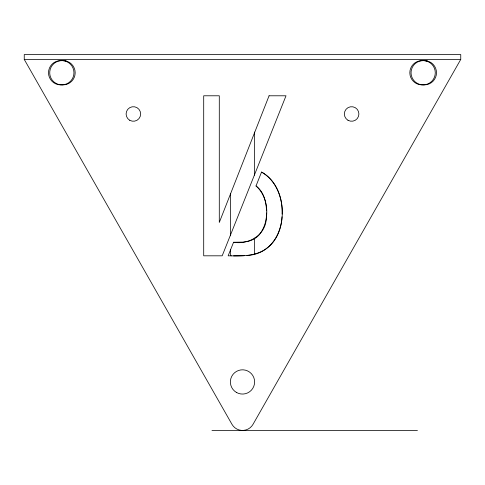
<?xml version="1.0" encoding="UTF-8"?>
<svg xmlns="http://www.w3.org/2000/svg" width="485" height="485" viewBox="0 0 485 485"><rect width="100%" height="100%" fill="white"/><g stroke="black" fill="none" stroke-linecap="round" stroke-linejoin="round"><path stroke-width="0.73" d="M282.125 214.085C282.749 197.953 276.329 180.159 261.548 172.072L256.013 185.955C262.058 190.369 264.955 197.747 265.998 204.937A54.781 54.781 0 0 1 266.514 210.914M282.015 216.801C281.482 228.138 277.159 239.742 268.241 247.126C257.929 255.916 243.731 256.213 230.884 255.831M266.538 212.921A54.781 54.781 0 0 1 266.32 217.474C266.265 234.564 249.314 244.986 233.564 242.257L228.156 255.819L231.321 255.831M460.75 59.412L253.037 424.308A12.125 12.125 0 0 1 231.963 424.308L24.25 59.412L24.25 54.562L460.75 54.562L460.75 59.412L24.25 59.412M246.992 255.456C288.387 253.425 293.601 190.259 261.548 172.072M244.313 255.68L233.558 255.856M211.969 430.437L417.433 430.437M233.564 242.257L243.106 242.106L248.957 241.106A22.183 22.183 0 0 0 258.893 235.219C270.145 221.706 269.533 197.692 256.013 185.955M254.625 132.047L254.625 175.212M254.625 238.062L254.625 254.722M230.375 193.382L230.375 235.789M230.375 249.417L230.375 255.48M425.06 60.68A20.594 20.594 0 0 1 427.788 61.116M65.111 60.849A20.594 20.594 0 0 1 66.463 61.116M66.463 84.384A20.594 20.594 0 0 1 65.111 84.651M269.066 95.787L219.293 222.463L219.293 95.787L203.7 95.787L203.7 255.819L222.185 255.813L286.011 95.787L269.066 95.787M63.05 60.625L60.625 60.625A12.125 12.125 0 0 0 48.5 72.75A12.125 12.125 0 0 0 60.625 84.875L63.05 84.875A12.125 12.125 0 0 0 75.175 72.75A12.125 12.125 0 0 0 63.05 60.625M424.375 60.625L421.95 60.625A12.125 12.125 0 0 0 409.825 72.75A12.125 12.125 0 0 0 421.95 84.875L424.375 84.875A12.125 12.125 0 0 0 436.5 72.75A12.125 12.125 0 0 0 424.375 60.625M55.775 83.25A12.125 12.125 0 0 0 73.962 72.75A12.125 12.125 0 0 0 55.775 62.25A12.125 12.125 0 0 0 55.775 83.25M417.1 83.25A12.125 12.125 0 0 0 435.287 72.75A12.125 12.125 0 0 0 417.1 62.25A12.125 12.125 0 0 0 417.1 83.25M236.437 392.438A12.125 12.125 0 0 0 254.625 381.938A12.125 12.125 0 0 0 236.437 371.437A12.125 12.125 0 0 0 236.437 392.438M347.987 120.274A7.275 7.275 0 0 0 358.9 113.975A7.275 7.275 0 0 0 347.987 107.676A7.275 7.275 0 0 0 347.987 120.274M129.737 120.274A7.275 7.275 0 0 0 140.65 113.975A7.275 7.275 0 0 0 129.737 107.676A7.275 7.275 0 0 0 129.737 120.274"/></g></svg>
